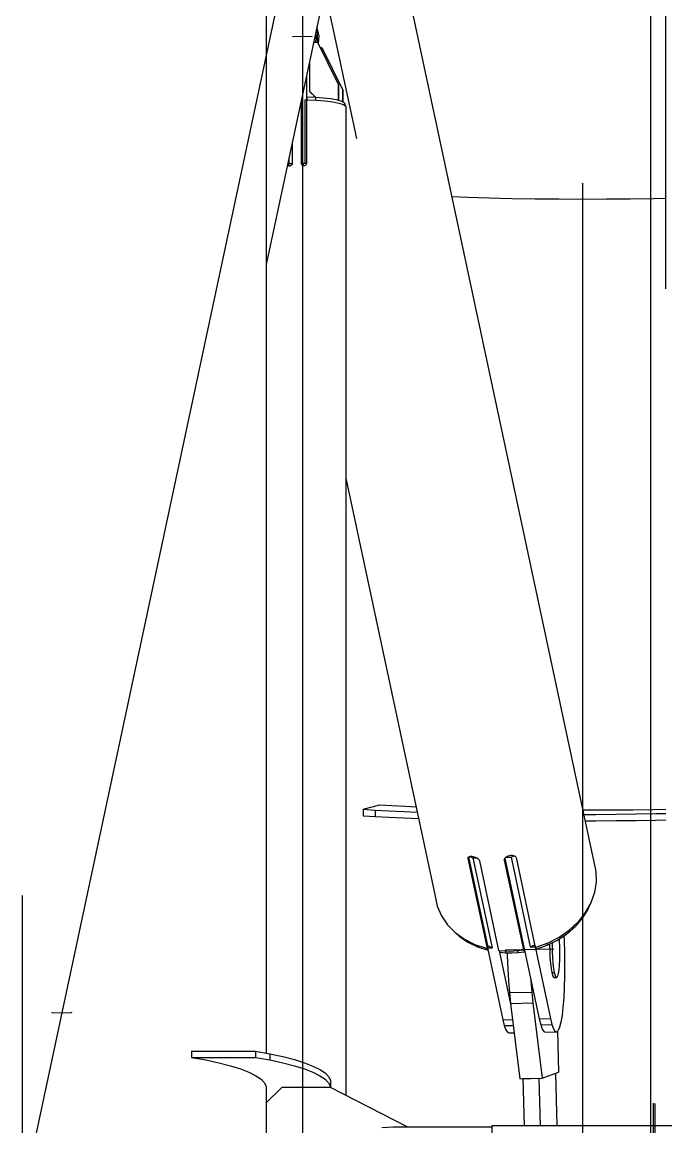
# Model space of a CAD drawing. Header units: millimetres. Extents: x 150209.93 to 150215.05, y 136675.65 to 136679.93.
# Drawn here: x 150213.5085 to 150213.5487, y 136678.9474 to 136679.0164 of the extents above; entities that cross this region are included whole.
import ezdxf

# ---------------------------------------------------------------- set-up
doc = ezdxf.new("R2010")
doc.units = ezdxf.units.MM
doc.header["$LTSCALE"] = 0.25
for name, pattern in [('CENTER', [50.8, 31.75, -6.35, 6.35, -6.35]), ('XKITLINE00', [0]), ('XKITLINE02', [4, 2, -2])]:
    doc.linetypes.add(name, pattern=pattern)

# ---------------------------------------------------------------- blocks, each defined once
blk = doc.blocks.new('çatıı')
at = {"color": 8, "linetype": 'CENTER'}
for p, q in [((22900, 17654.86), (22900, 16010.75)), ((22900, 17380.27), (23075, 16560.27)), ((22987.5, 16970.27), (22900, 16560.27)), ((22987.5, 16970.27), (22987.5, 16150.27)), ((22990.47, 16923.15), (22984.52, 16923.02)), ((23075, 16877.2), (23075, 15209.12)), ((23065.84, 16638.16), (23050.97, 16637.83)), ((22909.42, 16618.29), (22915.36, 16618.42))]:
    blk.add_line(p, q, dxfattribs=at)
at = {"color": 8, "linetype": 'XKITLINE00'}
for p, q in [((22976.2, 17175.69), (22976.2, 16605.74)), ((23016.82, 16954.24), (23079.1, 16662.44)), ((22993.64, 16933.73), (22976.2, 16851.98)), ((22991.61, 16924.23), (22991.64, 16923.73)), ((22991.64, 16923.73), (22991.66, 16923.19)), ((22992.04, 16926.21), (22992.14, 16923.71)), ((22992.05, 16925.85), (22992.59, 16923.31)), ((22992.14, 16923.71), (22992.17, 16921.36)), ((22992.59, 16923.31), (22992.44, 16921.03)), ((22991, 16921.33), (22992.23, 16921.36)), ((22991.64, 16921.64), (22991.62, 16921.34)), ((22991.66, 16922.13), (22991.64, 16921.64)), ((22991.66, 16923.19), (22991.67, 16922.65)), ((22991.67, 16922.65), (22991.66, 16922.13)), ((22992.23, 16921.36), (22998.68, 16908.19)), ((22992.23, 16921.36), (22992.36, 16921.19)), ((22992.36, 16921.19), (22998.81, 16908.02)), ((22993.1, 16919.69), (22993.53, 16919.7)), ((22993.53, 16919.7), (22999.98, 16906.53)), ((22993.53, 16919.7), (22993.66, 16919.53)), ((22993.66, 16919.53), (23000.11, 16906.36)), ((22989.75, 16915.51), (22989.75, 16906.02)), ((22988.76, 16910.87), (22988.76, 16903.34)), ((22989.75, 16906.02), (22991.64, 16904.19)), ((22989.75, 16906.02), (22989.88, 16905.86)), ((22998.68, 16908.19), (22998.68, 16903.26)), ((22998.68, 16908.19), (22998.81, 16908.02)), ((22998.81, 16908.02), (22998.81, 16903.22)), ((22999.98, 16906.53), (22999.98, 16902.79)), ((22999.98, 16906.53), (23000.11, 16906.36)), ((23000.11, 16906.36), (23000.11, 16902.73)), ((22987.13, 16903.2), (22987.13, 16883.65)), ((22987.15, 16903.33), (22987.2, 16903.27)), ((22987.17, 16903.32), (22987.28, 16903.18)), ((22987.2, 16903.27), (22987.2, 16883.55)), ((22987.28, 16903.9), (22987.28, 16883.59)), ((22988.31, 16903.33), (22988.76, 16903.34)), ((22988.31, 16903.33), (22988.31, 16883.61)), ((22988.31, 16903.33), (22988.8, 16903.3)), ((22988.76, 16903.34), (22988.8, 16903.3)), ((22988.8, 16903.3), (22988.8, 16883.58)), ((22988.84, 16903.37), (22988.84, 16883.66)), ((22988.84, 16903.37), (22991.77, 16903.27)), ((22988.89, 16904.29), (22988.89, 16903.37)), ((22988.89, 16904.29), (22991.55, 16904.2)), ((22989.88, 16905.86), (22991.59, 16904.19)), ((22991.06, 16904.72), (22991.06, 16904.36)), ((22991.06, 16904.36), (22991.21, 16904.21)), ((22991.06, 16904.36), (22991.17, 16904.21)), ((22991.55, 16904.2), (22991.55, 16903.28)), ((22991.55, 16904.2), (22994.03, 16904.02)), ((22991.77, 16903.27), (22994.54, 16903.06)), ((22994.03, 16904.02), (22996.25, 16903.75)), ((22994.54, 16903.06), (22996.97, 16902.75)), ((22996.25, 16903.75), (22998.09, 16903.42)), ((22996.97, 16902.75), (22998.92, 16902.35)), ((22998.09, 16903.42), (22998.66, 16903.26)), ((22998.66, 16903.26), (22998.68, 16903.26)), ((22998.68, 16903.26), (22998.68, 16903.25)), ((22998.68, 16903.25), (22999.49, 16903.03)), ((22999.49, 16903.03), (23000.39, 16902.6)), ((23000.39, 16902.6), (23000.74, 16902.15)), ((22987.2, 16899.67), (22987.28, 16899.58)), ((22998.92, 16902.35), (23000.29, 16901.89)), ((23000.29, 16901.89), (23001.03, 16901.4)), ((23000.74, 16902.15), (23000.74, 16901.59)), ((23001.03, 16901.4), (23001.09, 16900.88)), ((23001.09, 16900.88), (23001.09, 16592.58)), ((22984.3, 16889.96), (22984.3, 16883.52)), ((22984.35, 16890.19), (22984.35, 16883.59)), ((22982.83, 16883.07), (22982.85, 16883.04)), ((22982.84, 16883.11), (22982.9, 16882.98)), ((22982.85, 16883.04), (22983.03, 16882.86)), ((22982.9, 16883.39), (22983.41, 16882.73)), ((22982.91, 16883.46), (22983.26, 16883.5)), ((22983.03, 16882.86), (22983.26, 16882.75)), ((22983.26, 16885.09), (22983.26, 16883.5)), ((22983.26, 16883.5), (22984.3, 16883.52)), ((22983.26, 16882.75), (22983.52, 16882.72)), ((22983.52, 16882.72), (22983.78, 16882.77)), ((22983.78, 16882.77), (22984.01, 16882.9)), ((22984.19, 16883.09), (22984.01, 16882.9)), ((22984.31, 16883.33), (22984.19, 16883.09)), ((22984.3, 16883.52), (22984.33, 16883.48)), ((22984.35, 16883.59), (22984.31, 16883.33)), ((22987.13, 16883.65), (22987.2, 16883.55)), ((22987.13, 16883.65), (22987.17, 16883.39)), ((22987.17, 16883.39), (22987.25, 16883.29)), ((22987.17, 16883.39), (22987.29, 16883.16)), ((22987.2, 16883.55), (22987.25, 16883.29)), ((22987.25, 16883.29), (22987.34, 16883.11)), ((22987.28, 16883.59), (22988.31, 16883.61)), ((22987.28, 16883.59), (22987.87, 16882.83)), ((22987.29, 16883.16), (22987.48, 16882.98)), ((22987.48, 16882.98), (22987.72, 16882.86)), ((22987.71, 16883.03), (22987.71, 16882.86)), ((22987.72, 16882.86), (22987.98, 16882.82)), ((22987.79, 16882.94), (22987.79, 16882.85)), ((22987.98, 16882.82), (22988.25, 16882.86)), ((22988.25, 16882.86), (22988.48, 16882.98)), ((22988.31, 16883.61), (22988.8, 16883.58)), ((22988.48, 16882.98), (22988.67, 16883.17)), ((22988.77, 16883.4), (22988.67, 16883.17)), ((22988.84, 16883.66), (22988.77, 16883.4)), ((22988.8, 16883.58), (22988.81, 16883.56)), ((23034.13, 16873.13), (23039.07, 16872.94)), ((23034.13, 16873.13), (23039.07, 16872.94)), ((23039.07, 16872.94), (23045.83, 16872.74)), ((23039.07, 16872.94), (23045.83, 16872.74)), ((23045.83, 16872.74), (23052.88, 16872.58)), ((23045.83, 16872.74), (23052.88, 16872.58)), ((23052.88, 16872.58), (23060.13, 16872.46)), ((23052.88, 16872.58), (23060.13, 16872.46)), ((23060.13, 16872.46), (23067.53, 16872.39)), ((23060.13, 16872.46), (23067.53, 16872.39)), ((23067.53, 16872.39), (23075, 16872.37)), ((23067.53, 16872.39), (23075, 16872.37)), ((23075, 16872.37), (23082.46, 16872.39)), ((23075, 16872.37), (23082.46, 16872.39)), ((23082.46, 16872.39), (23089.86, 16872.46)), ((23082.46, 16872.39), (23089.86, 16872.46)), ((23089.86, 16872.46), (23097.12, 16872.58)), ((23089.86, 16872.46), (23097.12, 16872.58)), ((23097.12, 16872.58), (23101, 16872.67)), ((23097.12, 16872.58), (23101, 16872.67)), ((23001.09, 16785.21), (23028.92, 16654.76)), ((23006.44, 16681.83), (23011.65, 16683.25)), ((23006.44, 16681.83), (23010.27, 16681.58)), ((23006.44, 16681.83), (23006.44, 16679.84)), ((23011.65, 16683.25), (23015.47, 16683)), ((23015.47, 16683), (23019.73, 16682.77)), ((23019.73, 16682.77), (23023.01, 16682.62)), ((23090.66, 16681.71), (23096.93, 16681.79)), ((23096.93, 16681.79), (23101, 16681.85)), ((23006.44, 16679.84), (23010.27, 16679.59)), ((23010.27, 16681.58), (23014.52, 16681.35)), ((23010.27, 16681.58), (23010.27, 16679.59)), ((23010.27, 16679.59), (23014.52, 16679.35)), ((23014.52, 16681.35), (23019.17, 16681.14)), ((23014.52, 16679.35), (23019.17, 16679.14)), ((23019.17, 16681.14), (23023.36, 16680.97)), ((23019.17, 16679.14), (23023.79, 16678.96)), ((23075, 16681.63), (23077.84, 16681.63)), ((23075.3, 16680.23), (23079.08, 16680.24)), ((23077.84, 16681.63), (23084.29, 16681.66)), ((23079.08, 16680.24), (23085.45, 16680.29)), ((23084.29, 16681.66), (23090.66, 16681.71)), ((23085.45, 16680.29), (23091.72, 16680.37)), ((23085.45, 16678.29), (23091.72, 16678.37)), ((23091.72, 16680.37), (23097.82, 16680.47)), ((23091.72, 16678.37), (23097.82, 16678.47)), ((23097.82, 16680.47), (23101, 16680.54)), ((23097.82, 16678.47), (23101, 16678.54)), ((23075.73, 16678.23), (23079.08, 16678.24)), ((23079.08, 16678.24), (23085.45, 16678.29)), ((23039.25, 16666.85), (23039.17, 16666.65)), ((23039.19, 16666.7), (23039.17, 16666.43)), ((23039.17, 16666.65), (23039.17, 16666.43)), ((23039.17, 16666.43), (23045.15, 16638.39)), ((23039.25, 16666.85), (23039.43, 16667)), ((23039.35, 16666.93), (23045.22, 16639.41)), ((23039.4, 16666.98), (23045.31, 16639.28)), ((23039.43, 16667), (23039.68, 16667.12)), ((23039.68, 16667.12), (23039.99, 16667.18)), ((23039.72, 16667.12), (23040.74, 16666.64)), ((23039.99, 16667.18), (23040.36, 16667.18)), ((23040.36, 16667.18), (23040.76, 16667.14)), ((23040.74, 16666.64), (23041.99, 16666.67)), ((23040.74, 16666.64), (23046.72, 16638.6)), ((23040.76, 16667.14), (23041.17, 16667.04)), ((23041.17, 16667.04), (23041.56, 16666.89)), ((23041.56, 16666.89), (23041.93, 16666.71)), ((23041.93, 16666.71), (23042.26, 16666.49)), ((23042.26, 16666.49), (23042.51, 16666.26)), ((23042.51, 16666.26), (23042.66, 16666.06)), ((23042.66, 16666.06), (23042.69, 16666.02)), ((23042.69, 16666.02), (23042.79, 16665.78)), ((23042.79, 16665.78), (23048.77, 16637.75)), ((23050.54, 16666.24), (23050.52, 16666.19)), ((23050.54, 16666.22), (23050.52, 16665.96)), ((23050.52, 16666.19), (23050.52, 16665.96)), ((23050.52, 16665.96), (23056.5, 16637.92)), ((23050.61, 16666.44), (23050.54, 16666.24)), ((23050.79, 16666.68), (23050.61, 16666.44)), ((23050.68, 16666.53), (23056.57, 16638.91)), ((23050.73, 16666.61), (23061.45, 16616.4)), ((23050.79, 16666.68), (23051.05, 16666.91)), ((23051, 16666.87), (23052.69, 16666.91)), ((23051.05, 16666.91), (23051.37, 16667.11)), ((23051.37, 16667.11), (23051.75, 16667.27)), ((23051.75, 16667.27), (23052.16, 16667.39)), ((23052.16, 16667.39), (23052.58, 16667.46)), ((23052.58, 16667.46), (23052.99, 16667.47)), ((23052.69, 16666.91), (23053.6, 16667.35)), ((23052.69, 16666.91), (23058.67, 16638.87)), ((23052.99, 16667.47), (23053.36, 16667.42)), ((23053.36, 16667.42), (23053.69, 16667.32)), ((23053.69, 16667.32), (23053.96, 16667.17)), ((23053.96, 16667.17), (23054.14, 16666.98)), ((23054.14, 16666.98), (23054.24, 16666.76)), ((23054.24, 16666.76), (23060.22, 16638.73)), ((23079.1, 16662.44), (23079.19, 16659.16)), ((23079.19, 16659.16), (23078.66, 16655.87)), ((23028.92, 16654.92), (23028.92, 16654.76)), ((23028.92, 16654.76), (23029.63, 16651.57)), ((23078.66, 16655.87), (23077.53, 16652.64)), ((23029.63, 16651.57), (23030.95, 16648.56)), ((23077.53, 16652.64), (23075.82, 16649.56)), ((23077.25, 16652.13), (23076.59, 16650.59)), ((23030.95, 16648.56), (23032.82, 16645.79)), ((23074.85, 16647.83), (23072.67, 16645.28)), ((23075.82, 16649.56), (23073.56, 16646.7)), ((23076.59, 16650.59), (23074.85, 16647.83)), ((23032.82, 16645.79), (23035.22, 16643.34)), ((23067.69, 16641.92), (23070.83, 16644.13)), ((23070.08, 16642.99), (23072.67, 16645.28)), ((23070.83, 16644.13), (23073.56, 16646.7)), ((23035.22, 16643.34), (23038.09, 16641.26)), ((23035.55, 16643.1), (23036.46, 16642.24)), ((23036.46, 16642.24), (23039.14, 16640.4)), ((23038.09, 16641.26), (23041.34, 16639.62)), ((23039.14, 16640.4), (23042.15, 16638.93)), ((23063.93, 16639.41), (23067.14, 16641.02)), ((23064.2, 16640.12), (23067.69, 16641.92)), ((23067.14, 16641.02), (23070.08, 16642.99)), ((23067.63, 16641.35), (23067.68, 16640.81)), ((23067.68, 16640.81), (23067.77, 16638.86)), ((23069.11, 16642.34), (23069.19, 16640.87)), ((23069.19, 16640.87), (23069.33, 16637.13)), ((23041.34, 16639.62), (23044.91, 16638.43)), ((23042.06, 16639.38), (23042.15, 16638.93)), ((23042.15, 16638.93), (23045.41, 16637.87)), ((23044.91, 16638.43), (23045.15, 16638.39)), ((23045.22, 16639.41), (23045.15, 16638.39)), ((23045.23, 16639.63), (23045.19, 16638.98)), ((23045.19, 16638.98), (23045.27, 16638.63)), ((23045.31, 16639.28), (23045.26, 16638.57)), ((23045.26, 16638.57), (23046.72, 16638.6)), ((23045.26, 16638.57), (23050.05, 16616.14)), ((23045.31, 16639.28), (23046.72, 16638.6)), ((23048.77, 16637.75), (23052.62, 16637.58)), ((23048.94, 16637.74), (23049.05, 16637.21)), ((23049.04, 16637.21), (23052.59, 16620.58)), ((23049.05, 16637.21), (23050.96, 16637.06)), ((23050.84, 16637.66), (23050.96, 16637.06)), ((23050.96, 16637.06), (23052.9, 16637.04)), ((23051.43, 16637.05), (23051.45, 16636.03)), ((23052.62, 16637.58), (23056.5, 16637.92)), ((23052.9, 16637.04), (23054.84, 16637.14)), ((23054.71, 16637.76), (23054.84, 16637.14)), ((23054.84, 16637.14), (23056.78, 16637.38)), ((23056.57, 16638.91), (23056.5, 16637.92)), ((23056.59, 16639.18), (23056.54, 16638.5)), ((23056.54, 16638.5), (23056.78, 16637.38)), ((23056.83, 16638.06), (23056.78, 16637.38)), ((23058.67, 16638.87), (23060.05, 16639.54)), ((23058.67, 16638.87), (23060.13, 16638.9)), ((23060.15, 16639.08), (23060.13, 16638.9)), ((23060.13, 16638.9), (23064.92, 16616.47)), ((23060.22, 16638.73), (23060.47, 16638.78)), ((23060.38, 16638.76), (23060.5, 16638.2)), ((23060.47, 16638.78), (23064.2, 16640.12)), ((23060.5, 16638.2), (23063.93, 16639.41)), ((23063.81, 16639.98), (23063.93, 16639.41)), ((23064.68, 16639.79), (23064.68, 16639.45)), ((23064.68, 16639.45), (23064.71, 16637.47)), ((23064.71, 16637.47), (23064.8, 16635.53)), ((23065.48, 16640.19), (23065.47, 16639.47)), ((23065.47, 16639.47), (23065.51, 16637.49)), ((23065.51, 16637.49), (23065.6, 16635.54)), ((23067.77, 16638.86), (23067.8, 16636.88)), ((23069.33, 16637.13), (23069.39, 16633.36)), ((23051.45, 16636.03), (23051.61, 16632.06)), ((23064.8, 16635.53), (23064.95, 16633.71)), ((23064.95, 16633.71), (23065.14, 16632.12)), ((23065.6, 16635.54), (23065.74, 16633.73)), ((23065.74, 16633.73), (23065.93, 16632.14)), ((23067.78, 16634.97), (23067.7, 16633.21)), ((23067.8, 16636.88), (23067.78, 16634.97)), ((23051.61, 16632.06), (23051.85, 16628.22)), ((23065.14, 16632.12), (23065.36, 16630.83)), ((23065.36, 16630.83), (23066.15, 16630.85)), ((23065.36, 16630.83), (23065.61, 16629.91)), ((23065.93, 16632.14), (23066.15, 16630.85)), ((23066.15, 16630.85), (23066.4, 16629.93)), ((23067.38, 16630.53), (23067.16, 16629.73)), ((23067.56, 16631.71), (23067.38, 16630.53)), ((23067.7, 16633.21), (23067.56, 16631.71)), ((23069.39, 16633.36), (23069.37, 16629.68)), ((23051.85, 16628.22), (23052.15, 16624.59)), ((23058.74, 16629.08), (23058.79, 16628.38)), ((23058.79, 16628.38), (23059.09, 16624.75)), ((23065.61, 16629.91), (23065.87, 16629.41)), ((23065.87, 16629.41), (23066.13, 16629.34)), ((23066.13, 16629.34), (23066.92, 16629.36)), ((23066.4, 16629.93), (23066.66, 16629.42)), ((23066.66, 16629.42), (23066.92, 16629.36)), ((23067.16, 16629.73), (23066.92, 16629.36)), ((23069.37, 16629.68), (23069.27, 16626.15)), ((23052.15, 16624.59), (23059.09, 16624.75)), ((23052.15, 16624.59), (23052.51, 16621.25)), ((23059.09, 16624.75), (23059.45, 16621.41)), ((23069.27, 16626.15), (23069.1, 16622.88)), ((23052.51, 16621.25), (23059.45, 16621.41)), ((23052.51, 16621.25), (23055.38, 16597.72)), ((23059.45, 16621.41), (23062.32, 16597.88)), ((23068.86, 16619.94), (23068.56, 16617.4)), ((23069.1, 16622.88), (23068.86, 16619.94)), ((23061.45, 16616.4), (23064.92, 16616.47)), ((23061.45, 16616.4), (23061.92, 16614.53)), ((23064.92, 16616.47), (23065.39, 16614.61)), ((23068.56, 16617.4), (23068.2, 16615.33)), ((23050.05, 16616.14), (23053.12, 16616.21)), ((23050.05, 16616.14), (23050.52, 16614.28)), ((23050.52, 16614.28), (23053.35, 16614.34)), ((23050.52, 16614.28), (23051, 16612.96)), ((23051, 16612.96), (23051.5, 16612.2)), ((23061.92, 16614.53), (23065.39, 16614.61)), ((23061.92, 16614.53), (23062.4, 16613.21)), ((23062.4, 16613.21), (23062.9, 16612.45)), ((23065.39, 16614.61), (23065.87, 16613.29)), ((23065.87, 16613.29), (23066.37, 16612.53)), ((23067.78, 16613.77), (23067.34, 16612.78)), ((23068.2, 16615.33), (23067.78, 16613.77)), ((23051.5, 16612.2), (23051.99, 16612.03)), ((23051.99, 16612.03), (23053.63, 16612.06)), ((23062.9, 16612.45), (23063.39, 16612.28)), ((23063.39, 16612.28), (23066.86, 16612.36)), ((23066.37, 16612.53), (23066.86, 16612.36)), ((23066.86, 16612.36), (23067.34, 16612.78)), ((23067.11, 16612.57), (23067.47, 16599.78)), ((22952.88, 16606.35), (22952.88, 16604.38)), ((22952.88, 16606.35), (22972.88, 16606.35)), ((22972.88, 16606.35), (22972.88, 16604.38)), ((22972.88, 16606.35), (22977.34, 16605.53)), ((22952.88, 16604.38), (22957.34, 16603.56)), ((22952.88, 16604.38), (22972.88, 16604.38)), ((22957.34, 16603.56), (22961.4, 16602.68)), ((22961.4, 16602.68), (22965.01, 16601.74)), ((22972.88, 16604.38), (22977.34, 16603.56)), ((22977.34, 16605.53), (22977.34, 16603.56)), ((22977.34, 16605.53), (22981.4, 16604.64)), ((22977.34, 16603.56), (22981.4, 16602.68)), ((22981.4, 16604.64), (22985.01, 16603.7)), ((22981.4, 16602.68), (22985.01, 16601.74)), ((22985.01, 16603.7), (22988.16, 16602.71)), ((22988.16, 16602.71), (22990.81, 16601.68)), ((22965.01, 16601.74), (22968.16, 16600.75)), ((22968.16, 16600.75), (22970.81, 16599.71)), ((22970.81, 16599.71), (22972.96, 16598.64)), ((22985.01, 16601.74), (22988.16, 16600.75)), ((22988.16, 16600.75), (22990.81, 16599.71)), ((22990.81, 16601.68), (22992.96, 16600.61)), ((22990.81, 16599.71), (22992.96, 16598.64)), ((22992.96, 16600.61), (22994.59, 16599.52)), ((22994.59, 16599.52), (22995.68, 16598.4)), ((23062.32, 16597.88), (23067.47, 16599.78)), ((23066.48, 16599.42), (23066.94, 16583.07)), ((22972.96, 16598.64), (22974.59, 16597.55)), ((22974.59, 16597.55), (22975.68, 16596.43)), ((22975.68, 16596.43), (22976.23, 16595.3)), ((22992.96, 16598.64), (22994.59, 16597.55)), ((22994.59, 16597.55), (22995.68, 16596.43)), ((22995.68, 16598.4), (22996.23, 16597.27)), ((22995.68, 16596.43), (22996.23, 16595.3)), ((22996.23, 16597.27), (22996.23, 16595.3)), ((23055.38, 16597.72), (23062.32, 16597.88)), ((23056.38, 16597.74), (23061.33, 16597.85)), ((23056.38, 16597.74), (23056.79, 16583.07)), ((23061.33, 16597.85), (23061.75, 16583.07)), ((22976.2, 16595.36), (22976.2, 16590.16)), ((22976.2, 16590.16), (22981.2, 16595.08)), ((22976.23, 16594.17), (22976.2, 16594.1)), ((22976.23, 16595.3), (22976.23, 16594.17)), ((22981.2, 16595.08), (22996.2, 16595.08)), ((22996.2, 16595.08), (23020.32, 16582.72)), ((22996.23, 16595.3), (22996.23, 16595.07)), ((22976.2, 16590.16), (22976.2, 16534.85)), ((23012.35, 16582.46), (23015.8, 16582.72)), ((23015.8, 16582.72), (23046.8, 16582.72)), ((23046.8, 16574.99), (23046.8, 16583.07)), ((23046.8, 16583.07), (23086.8, 16583.07)), ((23086.8, 16583.07), (23087.11, 16583.07)), ((23087.11, 16583.07), (23087.39, 16583.08)), ((23087.39, 16583.08), (23087.63, 16583.1)), ((23087.63, 16583.1), (23087.8, 16583.12)), ((23087.8, 16583.12), (23242.19, 16583.12))]:
    blk.add_line(p, q, dxfattribs=at)
at = {"color": 116, "linetype": 'XKITLINE02', "true_color": 0x136734}
for p, q in [((23097.15, 16090.12), (23097.15, 17150.24)), ((23097.68, 16090.06), (23097.68, 17150.18)), ((23101, 16844.33), (23101, 16943.49)), ((23096.3, 16537.43), (23096.3, 16583.12))]:
    blk.add_line(p, q, dxfattribs=at)
at = {"color": 7, "linetype": 'XKITLINE00'}
blk.add_line((23096.3, 16583.12), (23096.3, 17034.66), dxfattribs=at)
at = {"color": 8, "linetype": 'XKITLINE00'}
for centre in [(22984.52, 16923.02), (22990.47, 16923.15), (23075, 16877.2), (23050.97, 16637.83), (23065.84, 16638.16), (22909.42, 16618.29), (22915.36, 16618.42)]:
    blk.add_circle(centre, 0.05, dxfattribs=at)

msp = doc.modelspace()

# ---------------------------------------------------------------- block references
at = {"xscale": 0.0002000170049888334, "yscale": 0.0002000170049888334, "zscale": 0.0002000170049888334}
msp.add_blockref('çatıı', (150208.928067, 136675.630592), dxfattribs=at)

doc.saveas('drawing.dxf')
